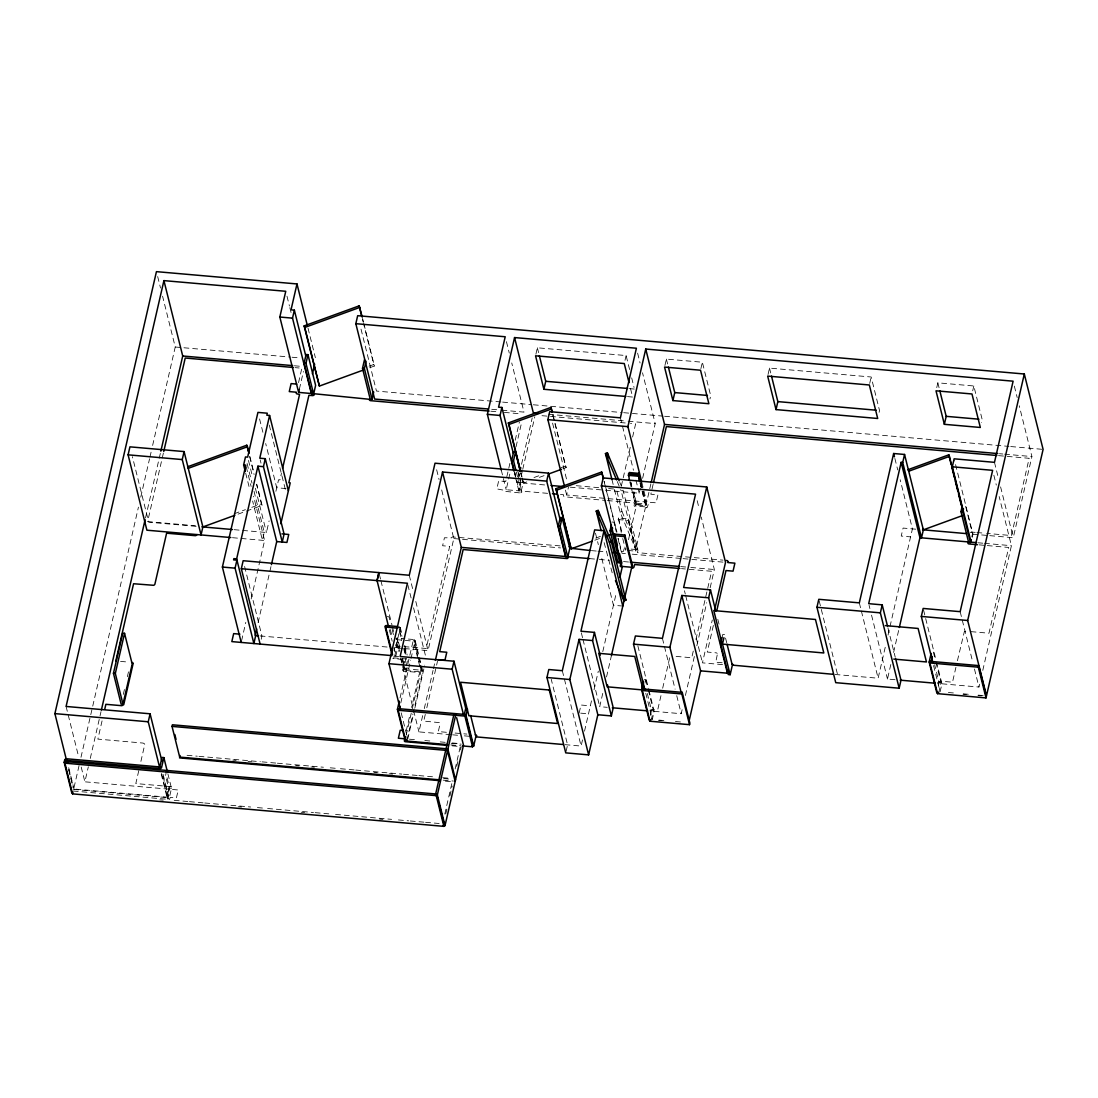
<?xml version="1.0" encoding="UTF-8"?>
<svg xmlns="http://www.w3.org/2000/svg" width="1098" height="1098" viewBox="0 0 1098 1098"><rect width="100%" height="100%" fill="white"/><g stroke="black" fill="none" stroke-linecap="round" stroke-linejoin="round"><path stroke-width="0.75" stroke-dasharray="5 3.75" d="M402.541 669.409L402.65 670.315A2.004 1.647 -14 0 0 403.199 670.905L403.35 670.974A1.825 1.51 -14 0 0 403.858 671.139L419.628 672.525L411.599 707.469M79.056 765.635L73.69 788.982L167.033 797.148L168.872 789.16L165.194 774.419M80.978 757.304L138.444 507.125M140.75 497.12L149.561 458.758M149.946 457.084L151.099 452.088M152.622 445.417L175.241 347.009L162.573 296.213M168.872 789.16L84.889 781.817L88.334 766.788M90.256 758.444L101.002 711.682M145.499 517.981L160.459 452.856M163.369 453.145L147.64 521.577L195.417 525.75M102.059 720.892L97.873 739.119L143.193 743.085L144.593 743.922A1.908 1.578 -14 0 1 144.744 744.526L140.626 762.588M123.319 694.389L124.788 687.966M127.368 676.725L128.85 670.302M138.773 770.645L135.809 783.56L171.123 786.648A2.004 1.647 -14 0 1 171.631 786.813L171.782 786.895A1.853 1.537 -14 0 1 172.386 787.609L172.208 789.462L178.233 789.984L176.394 797.971L170.368 797.45L169.119 799.866L172.496 800.168M167.884 773.761L171.508 788.309L169.147 798.603L167.267 798.438L169.641 788.144L165.208 770.371M73.223 791.027L168.021 799.33L168.392 797.724L162.353 773.486M298.546 382.612L301.854 368.228L295.088 367.638M241.574 640.752L245.787 622.374M251.168 598.986L264.604 540.504L253.569 496.255M242.631 530.416L266.443 532.503L269.106 520.905M275.9 491.3L278.563 479.771L279.935 479.895L281.445 473.32M299.37 389.186L303.432 371.481M258.099 622.648L271.398 564.729M261.214 639.283L261.955 636.085L244.387 565.635M394.031 650.551L394.772 647.353L396.653 647.518L394.443 657.098L392.562 656.933M399.384 650.977L396.941 638.062L404.874 638.748M399.699 647.024L397.682 638.94L400.303 627.576L398.423 627.411L401.648 640.34M396.447 643.044L397.709 647.971L395.843 655.959L393.798 647.765M403.282 666.143L404.778 659.637L392.782 658.553M406.082 658.114L403.474 669.478L405.34 669.643L407.962 658.278M420.85 665.443L421.687 671.894L404.229 670.37L403.378 663.919M400.056 697.875L413.273 640.312L415.154 640.463L422.812 671.18L413.356 712.286M417.652 655.739L414.399 639.585L406.466 638.899M400.797 702.967L410.625 660.2M410.995 658.567L415.154 640.463M406.246 730.774L410.076 714.125M406.191 735.152L411.86 710.488M412.244 708.841L420.932 671.015L413.273 640.312M406.933 740.258L412.985 713.933M407.742 739.05L413.397 714.427M414.907 707.867L424.72 665.182M404.448 648.561L428.055 650.62L453.803 538.569L441.547 489.42M450.907 734.686L418.928 731.886L422.757 715.265M424.281 708.608L433.065 670.384M433.449 668.723L434.973 662.067M425.283 714.427L423.746 721.07L439.351 722.635A1.867 1.537 -14 0 1 439.818 723.074L440.01 723.5A1.825 1.51 -14 0 1 440.037 723.966L438.308 731.584L446.708 732.325M426.806 707.785L437.484 661.298M509.897 463.383L505.725 481.528L498.657 480.91L496.818 488.898L503.762 490.188A1.88 1.551 -14 0 0 504.325 491.273L520.04 492.92A1.825 1.51 -14 0 0 520.603 492.851L520.781 492.796M515.195 440.271L519.368 422.126M535.906 354.187L537.375 347.792L626.107 355.56L629.689 369.916M517.831 471.371L520.685 482.832L518.846 490.833L506.178 489.722L510.35 471.564M516.033 446.79L521.728 422.03M518.119 479.236L519.272 474.267M521.55 464.317L532.214 417.913M521.234 475.873L522.36 470.946M522.744 469.299L534.808 416.732M444.8 814.098L452.225 781.762L443.702 781.007M455.162 768.957L460.309 746.558L451.772 745.803M521.962 477.85L523.17 482.695L521.166 491.396L519.285 491.231L521.289 482.53L520.081 477.685M445.774 813.989L447.284 807.414M449.919 795.926L452.184 786.072M456.713 766.377L457.839 761.449M460.487 749.961L461.242 746.681M650.881 483.847L646.708 502.019L566.678 495.006L568.503 487.018M625.009 360.35L626.107 355.56M621.276 486.29L630.334 446.872M632.599 437.018L635.618 423.883L630.513 423.43M621.235 532.489L618.38 517.954L628.564 518.846L636.222 549.549L635.852 551.155L627.356 550.414M566.115 751.279L567.584 744.883L551.251 679.346M579.154 713.027L580.979 705.026L590.34 705.849M635.852 551.155L628.193 520.452L628.564 518.846M664.921 365.483L666.39 359.087L702.363 362.23L710.708 395.733L709.981 398.931M626.025 548.657L625.668 550.263L621.633 534.095M640.738 482.708L646.379 505.341L646.008 506.933L635.824 506.041L632.16 488.281M565.031 744.664L581.103 746.064L582.626 739.448M584.52 731.158L591.479 700.881M594.045 689.75L598.314 671.125M602.788 651.636L616.431 592.261M628.509 539.694L636.058 506.878L634.424 506.26A1.853 1.537 -14 0 1 634.109 505.423L634.617 502.953L607.441 500.564M641.012 483.051L646.242 504.051L645.871 505.656L636.524 504.833L634.068 491.918M605.533 490.257L639.201 493.208L640.34 488.239M640.724 486.579L642.248 479.95M642.618 478.289L655.19 423.595L642.522 372.798M602.747 693.401L599.7 706.673L607.263 707.332M606.535 676.917L611.476 655.41M653.118 484.328L650.84 494.224L657.908 494.841L656.069 502.829L649 502.211L647.257 507.386A2.004 1.647 -14 0 1 646.173 507.743M700.895 368.626L702.363 362.23M644.993 683.162L645.761 679.84L643.881 679.676M650.428 711.106L650.716 709.994A2.004 1.647 -14 0 1 651.004 709.569L657.839 709.308L661.188 694.718M650.4 715.361L651.539 710.392L647.106 692.605M651.128 720.494L653.42 710.557L648.177 689.544M648.877 690.038L654.188 711.339L652.308 719.506L645.775 693.291M662.67 688.24L669.794 657.304M693.263 651.1L691.74 657.757L675.27 656.316M695.94 639.461L711.614 571.276L681.501 568.64M654.188 711.339L681.213 713.714L682.352 708.732M685.399 695.473L694.54 655.698M696.832 645.761L706.728 602.665M710.159 587.746L714.345 569.519L701.265 517.089M768.037 374.5L769.506 368.104L871.181 376.998L879.525 410.501L878.427 415.291M722.553 664.619L702.446 662.849L712.286 620.013M713.371 625.435L707.263 652.047L716.17 652.83A2.004 1.647 -14 0 1 716.678 652.994L717.2 653.392M722.072 637.554L722.786 634.411L724.666 634.575L726.684 642.659M869.712 383.394L871.181 376.998M936.745 387.621L937.843 382.831L973.816 385.974L982.161 419.477L981.434 422.675M835.029 674.46L878.125 678.221L885.757 644.965M888.035 635.083L912.424 528.879L900.182 479.73M895.035 679.703L887.472 679.044L890.917 664.07M893.594 652.432L898.933 629.154M972.704 390.778L973.816 385.974M937.994 683.464L938.241 682.421A2.004 1.647 -14 0 1 938.488 681.982L940.259 681.131L952.501 682.201L955.919 667.337M971.826 536.675L972.499 533.779L964.84 503.076M972.197 537.375L972.924 534.177L954.546 460.446M938.474 685.55L939.133 682.654L934.7 664.88M938.68 692.948L941.013 682.819L935.77 661.806M940.108 691.795L941.947 683.807L936.635 662.506M957.429 660.721L964.277 631.913A1.867 1.537 -14 0 1 964.854 631.474L965.018 631.391A1.976 1.633 -14 0 1 965.746 631.213L966.116 631.213M941.947 683.807L978.949 687.046L980.102 682.05M982.779 670.411L1011.423 545.692L999.166 496.543M989.737 535.646L1013.262 537.704L1031.914 456.562L1019.246 405.766M624.364 548.561L624.254 548.698A1.825 1.51 -14 0 0 624.021 549.137L623.486 551.429L620.425 551.237M369.052 366.197L373.773 364.481L363.616 323.773M369.697 367.734L374.418 366.018L363.863 323.677M234.217 513.74L245.417 509.664M251.813 507.331L261.42 503.831L256.548 484.3M238.074 514.125L262.065 505.382L256.781 484.218M533.999 477.534L541.877 474.665M560.776 467.775L565.511 466.046L552.514 413.946M522.964 481.555L523.622 483.093L526.766 481.94M539.379 477.356L544.1 475.626M563 468.736L566.156 467.597L552.349 412.23M635.811 549.494L621.194 490.875L623.088 490.175L637.705 548.794L635.811 549.494L620.082 512.162L613.576 486.098M620.082 512.162L621.976 511.462L616.692 490.298M595.734 538.089L600.469 536.373M594.814 540.216L599.549 538.487M395.335 645.885L426.216 648.465L449.672 546.365L442.604 545.747L444.443 537.759L451.635 537.869A1.825 1.51 -14 0 1 451.882 537.416L451.992 537.293A2.004 1.647 -14 0 1 452.403 536.936L560.735 545.939M646.2 507.729L645.404 507.701L635.989 548.712L637.897 549.892A2.004 1.647 -14 0 1 637.938 550.359L637.416 552.651L723.033 560.131M971.552 532.091L975.216 532.379M175.241 347.009L290.38 357.083M292.068 357.234L300.536 357.975M629.332 388.61L634.452 389.063M294.388 365.771L301.168 366.361M627.507 396.598L632.626 397.051L629.84 385.878M500.921 401.95L376.463 391.066L360.528 327.163M502.637 402.101L531.61 404.64M533.326 404.778L621.976 412.546M623.678 412.683L662.89 416.115M664.606 416.266L1009.007 446.406M1010.709 446.543L1043.1 449.384M491.753 409.293L500.235 410.048M501.937 410.185L523.993 412.121L511.75 362.971M548.588 414.275L626.423 421.083M628.111 421.234L655.19 423.595M999.441 453.721L1002.858 454.009M1004.574 454.16L1031.914 456.562M490.82 411.215L497.586 411.805M504.353 412.395L521.262 413.877M542 415.689L548.808 416.279M550.51 416.43L628.811 423.279M998.507 455.629L1029.169 458.305L1011.423 535.549L986.731 533.395M576.23 485.7L600.071 487.786M608.594 488.541L615.402 489.132M521.289 482.53L523.17 482.695M520.685 482.832L517.364 482.544L516.142 477.63M544.594 484.932L524.021 483.134L524.13 482.296A1.908 1.565 -14 0 0 523.979 481.857M570.191 487.169L603.845 490.12M547.614 493.345L522.181 491.122L521.701 492.206A2.004 1.647 -14 0 1 520.768 492.81M560.433 494.471L563.549 494.745L563.439 495.569A1.908 1.565 -14 0 0 563.576 496.008A2.004 1.647 -14 0 0 564.139 496.584L564.29 496.667A1.825 1.51 -14 0 0 564.797 496.831L605.739 500.427M976.863 532.53L985.084 533.244M636.895 503.241L646.242 504.051M636.195 504.449L646.379 505.341M915.759 529.181L903.078 528.069L901.238 536.057L910.599 536.881M972.924 534.177L988.049 535.495M977.81 542.755L982.861 543.194M984.535 543.345L1011.423 545.692M979.059 544.855L985.647 545.432M987.294 545.582L1008.691 547.449L988.982 633.217L969.383 631.501M286.084 488.583L276.723 487.759L265.689 443.523M618.009 519.56L628.193 520.452M612.025 522.017L613.906 522.181L616.321 531.885M631.117 549.11L636.222 549.549M453.803 538.569L560.543 547.916M591.383 550.606L596.296 551.045M597.93 551.182L606.096 551.896M625.393 553.584L622.003 553.296L618.325 538.542M632.187 554.174L681.405 558.484M683.093 558.635L725.531 562.354M589.557 558.608L597.724 559.321M599.357 559.458L609.17 560.323M623.527 561.572L628.564 562.011M680.705 566.582L689.119 567.309M690.793 567.46L714.345 569.519M196.103 526.354L148.724 522.209L132.391 456.672M234.121 529.675L240.929 530.279M232.488 537.691L264.604 540.504M622.799 606.069L613.453 605.259L601.196 556.096M387.114 616.637L388.994 616.802L390.6 623.266M722.141 662.767L715.745 662.204L717.447 653.804A2.004 1.647 -14 0 0 717.241 653.42M939.133 682.654L941.013 682.819M395.815 638.775L397.682 638.94M396.57 639.667L414.028 641.191M948.384 692.522L955.013 693.099M963.289 693.826L971.565 694.554M978.194 695.13L983.163 695.569M962.987 694.252L966.322 694.54M978.016 695.569L981.365 695.858M260.102 635.934L389.2 647.216M397.709 647.971L402.76 648.41M393.688 656.22L398.752 656.659M393.317 657.826L400.084 658.416M401.772 658.553L406.836 659.006M404.586 668.764L422.057 670.288M420.932 671.015L422.812 671.18M120.56 661.394L128.466 662.094M651.539 710.392L653.42 710.557M580.705 713.151L588.501 713.837M658.924 720.096L663.878 720.521M675.462 721.537L680.417 721.976M658.608 720.329L661.902 720.617M455.121 733.052L466.897 734.082M452.582 734.823L457.633 735.262M464.372 735.852L471.097 736.442M409.444 739.201L416.279 739.805M424.83 740.546L431.651 741.15M440.202 741.891L445.321 742.344M452.156 742.934L458.991 743.538M451.237 743.305L461.242 744.183M450.866 744.911L460.872 745.789M187.058 755.3L197.283 756.193M198.985 756.344L260.35 761.71M262.051 761.861L275.694 763.055M277.396 763.206L323.416 767.228M330.237 767.818L338.76 768.573M340.462 768.724L354.091 769.904M355.807 770.055L401.827 774.09M403.529 774.241L417.158 775.421M418.873 775.572L432.502 776.766M442.727 777.659L451.251 778.413M232.762 760.104L236.166 760.406M248.066 761.449L251.469 761.751M295.664 765.608L299.068 765.91M310.967 766.953L314.371 767.241M373.869 772.457L377.273 772.745M389.172 773.788L392.576 774.09M443.578 778.551L452.088 779.292M443.208 780.156L453.419 781.049M169.641 788.144L171.508 788.309M73.593 789.435L168.392 797.724M174.198 800.318L187.785 801.513M189.487 801.65L203.075 802.844M204.763 802.995L250.632 807.003M257.426 807.593L265.922 808.348M267.61 808.485L313.479 812.506M315.167 812.657L328.769 813.838M335.563 814.428L391.615 819.341M398.409 819.932L408.593 820.824M410.295 820.975L423.883 822.155M425.585 822.306L439.173 823.5M159.8 799.866L163.218 800.168M238.156 806.728L241.56 807.03M301.181 812.245L304.585 812.534M379.524 819.094L382.941 819.396M619.807 482.406L621.125 485.508M617.254 481.542L621.194 490.875M621.976 511.462L637.705 548.794M616.266 530.622L616.911 532.159L604.325 481.679M612.19 572.813L603.969 542.014M565.511 466.046L566.156 467.597M373.773 364.481L374.418 366.018M261.42 503.831L262.065 505.382M1014.346 386.098L1017.201 397.572M994.472 462.34L997.739 475.448M1000.594 486.908L1013.262 537.704M993.855 475.242L996.311 485.069M937.843 382.831L939.435 389.214M960.16 611.668L972.828 662.465M974.461 669.025L978.949 687.046M894.87 458.429L897.725 469.903M923.569 610.076L936.223 660.872M933.355 652.116L935.372 660.2M933.575 665.58L939.696 690.162M887.911 627.795L895.268 657.29M869.094 605.314L869.904 608.594M871.538 615.141L887.472 679.044M859.322 602.857L860.956 609.404M861.367 611.051L878.125 678.221M769.506 368.104L771.098 374.487M819.19 600.949L837.582 674.68M666.39 359.087L667.982 365.469M697.189 500.702L699.22 508.896M717.817 619.327L719.451 625.874M637.622 353.144L640.065 362.971M631.679 377.89L634.054 387.457M684.466 590.765L685.289 594.032M685.687 595.679L702.446 662.849M641.808 482.351L646.708 502.019M640.23 483.038L645.871 505.656M639.969 482.695L646.008 506.933M620.397 417.83L633.477 470.273M635.92 480.101L637.567 486.647M637.965 488.294L639.201 493.208M630.883 482.214L631.693 485.44M633.299 491.904L636.524 504.833M630.554 481.816L631.762 486.661M629.772 481.802L630.979 486.647M631.391 488.267L635.824 506.041M662.423 638.336L664.057 644.897M664.468 646.53L675.092 689.132M676.725 695.679L681.213 713.714M611.957 479.593L613.178 484.479M618.38 517.954L622.003 532.503M604.024 481.199L616.692 531.995M617.941 538.349L621.152 551.278M637.842 645.802L648.465 688.405M645.761 679.84L647.779 687.924M595.473 533.161L598.341 544.635M537.375 347.792L538.967 354.174M552.569 423.114L567.282 482.104M565.443 490.092L566.678 495.006M581.336 632.846L582.558 637.76M582.969 639.393L599.714 706.577M506.439 341.67L509.294 353.131M521.179 473.32L521.989 476.587M522.401 478.206L523.622 483.093M520.932 473.403L521.742 476.669M520.74 472.991L521.55 476.23M518.874 472.826L519.67 476.065M516.335 472.003L521.166 491.396M514.907 472.716L515.731 475.997M514.454 471.838L519.285 491.231M514.358 472.799L515.182 476.079M515.58 477.726L518.846 490.833M562.313 670.7L581.103 746.064M501.264 470.054L506.178 489.722M436.647 469.752L439.09 479.593M362.642 318.791L363.452 322.057M362.395 318.887L363.218 322.139M409.266 575.256L412.944 589.997M415.799 601.471L428.055 650.62M407.838 584.877L411.105 597.985M413.562 607.825L425.406 655.341M414.399 639.585L418.434 655.753M418.832 657.359L420.438 663.823M418.064 657.345L419.669 663.81M420.067 665.429L421.687 671.894M400.303 627.576L402.321 635.66M404.737 645.35L407.152 655.053M399.548 626.697L401.964 636.387M404.778 647.696L406.397 654.161M399.576 629.909L401.992 639.612M404.421 649.302L405.629 654.147M403.666 648.424L405.272 654.888M402.527 658.333L405.34 669.643M396.941 638.062L399.356 647.751M402.17 659.075L402.98 662.3M401.401 659.061L402.211 662.286M402.609 663.906L404.229 670.37M396.625 642.014L399.041 651.704M400.55 658.155L413.219 708.937M413.617 710.584L418.928 731.886M379.29 574.227L380.553 579.154M380.924 580.787L391.986 625.023M392.37 626.67L394.031 633.217M392.219 629.73L393.427 634.589M395.843 644.279L396.653 647.518M390.339 629.566L392.357 637.65M389.31 629.744L392.192 641.205M308.016 328.178L315.373 357.674M401.209 712.835L406.919 735.784M286.976 296.199L289.433 306.026M289.845 307.673L291.066 312.587M269.271 425.05L285.617 490.586M259.567 418.942L263.246 433.696M260.171 459.829L260.995 463.109M249.891 456.535L253.94 472.813M249.644 456.617L254.105 474.528M248.464 460.419L252.554 476.793M255.409 488.267L266.443 532.503M247.105 463.493L252.005 483.161M254.05 491.355L264.261 532.31L262.436 540.312L252.622 500.99M246.227 466.76L251.126 486.428M245.678 473.128L249.768 489.516M157.673 276.559L160.528 288.019M163.108 774.365L169.147 798.603M161.584 773.472L168.021 799.33M161.228 774.2L167.267 798.438M66.086 706.453L78.754 757.236M81.211 767.077L84.889 781.817M68.707 767.694L74.348 790.313M68.79 769.327L73.278 787.348M68.749 770.041L73.182 787.815M970.344 532.557A1.867 1.537 -14 0 1 971.497 532.105"/><path stroke-width="1.5" d="M66.333 759.5L54.9 713.618L156.438 271.645L296.982 283.943L307.193 324.898M296.982 283.943L291.025 309.856L294.36 310.158L292.521 318.146L311.31 393.509L298.629 392.398L279.839 317.034L285.755 291.286L163.918 280.621L66.086 706.453L150.083 713.796L161.928 761.312M230.8 537.54L146.899 530.197L128.095 454.833L129.935 446.845L184.08 451.58L202.883 526.944L201.044 534.932L182.254 459.568L184.08 451.58M71.809 792.989L64.164 762.287L64.809 759.445L66.69 759.61L67.5 762.835M439.022 803.75L444.251 824.763L443.88 826.355L72.564 793.868L64.919 763.165L65.276 761.559L436.592 794.046L438.212 800.511M66.69 759.61L66.031 762.451L64.164 762.287M72.564 793.868L72.935 792.276M101.387 710.008L145.114 519.642M160.843 451.182L182.721 355.999L163.918 280.621M163.753 451.484L185.219 358.03L293.399 367.487M104.735 709.281L105.875 704.312L121.851 705.698L123.717 704.71L133.132 663.508M115.825 660.982L133.572 583.738L153.624 585.303A2.004 1.647 -14 0 0 154.091 585.097L154.653 584.575A2.004 1.647 -14 0 0 154.9 584.136L166.608 533.189L195.252 535.673A1.976 1.633 -14 0 0 195.979 535.495A1.853 1.523 -14 0 0 196.72 534.973L196.995 534.589M113.451 673.307L122.66 633.175L124.541 633.34L132.199 664.043L122.976 704.175L121.096 704.01L113.451 673.307L115.317 673.472L122.976 704.175M115.317 673.472L124.541 633.34M159.69 767.667L148.244 721.784L150.083 713.796M163.863 757.606L161.488 767.9L159.622 767.735L161.982 757.442L163.863 757.606L167.486 772.141M172.029 726.396L172.4 724.79L447.833 748.891L455.478 779.594L455.121 781.2L447.462 750.483L172.029 726.396L179.688 757.098L439.818 779.855M245.266 471.495L243.632 464.934L245.472 456.946L247.654 457.139L257.934 412.395L267.281 413.205L266.828 415.222L269.586 415.469L288.376 490.833M241.189 642.426L222.4 567.048L245.815 465.127L243.632 464.934M179.688 757.098L180.058 755.493M236.646 558.855L233.874 558.621L233.586 559.884L236.907 560.172L235.082 568.16L253.871 643.538L255.71 635.55L236.646 558.855L257.934 466.183L263.451 466.664L282.241 542.041L284.08 534.053L265.277 458.676L259.773 458.195L269.586 415.469M263.451 466.664L265.277 458.676M260.116 644.087L241.327 568.709L243.152 560.721L409.266 575.256L435.014 463.205L548.52 473.142L560.378 520.658M304.091 363.205L306.095 354.503L307.962 354.668L315.62 385.371L313.63 394.072L311.75 393.908L304.091 363.205L305.971 363.369L313.63 394.072M298.629 392.398L299.37 389.186M305.971 363.369L307.962 354.668M282.584 468.393L299.562 394.484L296.556 393.743A1.853 1.537 -14 0 1 296.227 392.906L296.336 392.206L289.268 391.588L291.107 383.6L296.762 384.094M312.422 373.883L314.659 364.165M256.658 628.907L255.148 635.495L258.455 635.783M271.426 564.633L276.723 541.561L257.934 466.183M280.813 523.746L290.215 482.846L288.829 482.722L308.922 395.294L312.505 395.609A1.825 1.51 -14 0 0 313.067 395.541L313.246 395.486A2.004 1.647 -14 0 0 314.165 394.896L314.646 393.798L369.202 399.26A1.935 1.592 -14 0 0 370.383 400.646L489.132 411.064M311.75 393.908L312.408 391.012M488.349 409.005L374.624 399.054L355.834 323.677L357.674 315.689L1024.31 374.006L1043.1 449.384L986.471 695.858L967.681 620.48L1024.31 374.006M373.704 391.931L372.044 399.192L370.163 399.027L362.518 368.324L364.509 359.622M372.044 399.192L364.385 368.489L366.059 361.228M388.514 626.464L377.053 580.581L378.879 572.593M377.081 580.581L378.92 572.593M392.521 654.586L385.659 627.109L386.029 625.517L397.86 626.546M400.386 709.555L388.953 663.686L407.427 583.244L241.327 568.709M442.535 472.016L461.325 547.38L565.484 556.494L546.694 481.13L442.535 472.016L400.139 656.508L453.996 661.229L466.238 710.379M406.933 740.258L405.066 740.093L397.407 709.377L399.301 701.155M447.531 744.622L405.821 740.972L398.162 710.269L398.533 708.663L465.264 714.496L464.893 716.102L472.552 746.805L462.546 745.94M400.043 706.261L399.288 709.541L397.407 709.377M405.066 740.093L405.821 736.799M405.821 740.972L406.178 739.366M501.264 470.054L487.375 414.344L505.204 336.757L355.834 323.677M435.357 660.406L461.325 547.38M564.221 485.179L547.875 419.642L549.714 411.654L620.397 417.83L636.401 348.231L514.564 337.566L498.574 407.18L501.896 407.468L513.329 453.35M513.946 471.166L500.057 415.456L501.896 407.468M463.589 715.086L452.156 669.217L453.996 661.229M514.056 470.219L511.627 460.529L513.631 451.827L515.511 451.992L520.342 471.385M443.88 826.355L436.235 795.652L436.592 794.046M515.923 470.383L513.507 460.68L515.511 451.992M437.347 794.938L455.835 714.496L453.954 714.331L435.481 794.774L437.347 794.938L445.006 825.641L443.125 825.476M520.027 470.946L520.795 467.638M466.348 705.63L464.138 715.223L466.019 715.388L473.677 746.091L471.797 745.926M466.019 715.388L467.487 708.992M625.791 396.447L543.894 389.282L545.733 381.294L539.365 355.779M445.006 825.641L463.493 745.199L456.644 717.721M472.552 746.805L472.922 745.213M473.677 746.091L475.887 736.497L470.644 715.498M546.694 481.13L548.52 473.142M558.264 526.189L560.255 517.487L562.135 517.652L569.793 548.355L567.79 557.057L565.923 556.892L558.264 526.189L560.131 526.354L567.79 557.057M560.131 526.354L562.135 517.652M597.834 714.743L611.353 715.923L592.563 640.559L579.044 639.379L597.834 714.743L588.624 754.875L565.745 752.871L546.955 677.507L548.794 669.519L562.313 670.7L594.663 529.881L604.01 530.705L622.799 606.069M620.164 561.284L601.375 485.906L603.2 477.918L706.741 486.977L725.531 562.354L714.551 610.131M588.624 754.875L569.821 679.511L579.044 639.379M604.01 530.705L580.924 631.213L594.443 632.393L600.153 655.328M641.397 480.718L627.919 426.642L645.748 349.04L1013.111 381.184L994.472 462.34L954.135 458.813L952.295 466.801L971.099 542.165L976.136 542.604M612.574 527.987L611.902 530.883L619.56 561.586L617.68 561.421L610.035 530.718L611.366 524.913M614.29 535.714L614.66 534.108L624.844 535L632.503 565.703L632.132 567.309L621.948 566.417L614.29 535.714L624.474 536.606L632.132 567.309M629.374 480.183L628.536 473.732L638.72 474.624L640.326 481.089M592.563 640.559L594.443 632.393M616.829 560.996L616.733 561.819A1.99 1.633 -14 0 0 616.856 562.258L620.754 563.329L620.233 565.923A1.99 1.633 -14 0 0 620.37 566.376L622.182 567.254L619.89 577.26M638.583 473.348L638.226 474.954L628.866 474.13L629.236 472.524L638.583 473.348L640.601 481.432M624.474 536.606L624.844 535M639.558 481.075L638.72 474.624M611.449 655.506L624.268 599.686M624.638 598.081L631.542 568.078L632.324 568.105A1.976 1.633 -14 0 0 633.052 567.927A1.853 1.523 -14 0 0 633.793 567.405L634.685 564.537L679.827 568.49M651.265 482.2L664.537 424.418L645.748 349.04M653.488 482.667L666.376 426.573L996.806 455.478M672.909 400.578L664.551 367.075L700.524 370.218L708.883 403.721L672.909 400.578L674.748 392.576L668.38 367.061M611.353 715.923L613.233 707.757L607.51 684.823M644.951 690.024L633.519 644.142L635.399 635.975L662.423 638.336L695.556 494.155L601.375 485.906M649.247 720.329L641.603 689.626L643.497 681.336M642.357 690.505L642.714 688.913L682.229 692.358L689.873 723.074L689.517 724.666L650.002 721.221L642.357 690.505L681.858 693.963L689.517 724.666M644.238 686.47L643.469 689.791L641.603 689.626M650.002 721.221L650.373 719.615M680.925 691.562L669.904 647.326L681.817 595.473L708.635 597.82L727.425 673.198L700.606 670.851L681.817 595.473M706.741 486.977L683.642 587.485L710.475 589.832L715.786 611.133M681.858 693.963L682.229 692.358M708.635 597.82L710.475 589.832M689.064 721.07L700.606 670.851M716.816 610.461L725.984 570.535L733.052 571.152L734.891 563.164L727.823 562.547L727.85 561.421M727.082 644.279L732.325 665.292L730.156 674.694L728.276 674.529L720.631 643.826L722.072 637.554M776.025 409.595L767.667 376.092L869.341 384.986L877.7 418.489L776.025 409.595L777.851 401.607L771.496 376.079M730.156 674.694L722.498 643.991L723.939 637.718M727.425 673.198L728.166 670M895.68 658.924L900.991 680.225L899.152 688.213L835.743 682.668L816.953 607.29L818.792 599.302L859.322 602.857L893.635 453.515L904.546 454.462L923.349 529.84L921.51 537.828L902.721 462.464L904.546 454.462M902.721 462.464L901.156 462.327L868.683 603.667L882.202 604.861L887.513 626.148M899.152 688.213L880.363 612.849L882.202 604.861M944.362 424.322L936.004 390.819L971.977 393.976L980.322 427.465L944.362 424.322L946.188 416.334L939.833 390.806M899.317 627.493L919.946 537.691L901.156 462.327M932.751 662.3L921.318 616.431L923.157 608.443L960.16 611.668L992.633 470.328L952.295 466.801M971.167 539.585L970.495 542.481L968.614 542.316L960.97 511.613L962.301 505.807M970.495 542.481L962.836 511.778L963.509 508.868M938.68 692.948L936.814 692.783L929.155 662.067L931.145 653.392M929.91 662.959L930.28 661.353L978.716 665.594L986.375 696.297L986.004 697.903L937.555 693.662L929.91 662.959L978.345 667.186L986.004 697.903M932.353 656.453L931.022 662.231L929.155 662.067M937.555 693.662L937.925 692.056M978.345 667.186L978.716 665.594M363.411 370.026L319.394 386.071L304.132 325.9L359.156 305.862L362.244 317.171M319.394 386.071L304.777 327.451L359.801 307.399M246.803 445.212L187.607 466.787L188.266 468.324L247.448 446.762L246.803 445.212L248.423 451.731M202.883 526.944L234.876 515.291M520.123 470.15L508.347 422.936L550.894 407.427L552.349 412.23M520.768 471.701L509.005 424.473L551.539 408.978M548.822 473.911L561.435 469.313M611.957 479.593L605.465 453.543L607.359 452.843L619.162 480.842M591.657 541.369L571.138 548.835L555.863 488.679L601.649 472.003L603.516 478.426M571.138 548.835L556.521 490.216L602.294 473.54M601.128 530.609L596.255 511.064L598.149 510.378L611.284 541.547L625.901 600.167L624.007 600.867L615.47 580.609M607.441 535.618L610.598 534.465M624.007 600.867L609.39 542.247L611.284 541.547M948.768 454.846L908.073 469.67L908.732 471.22L949.413 456.397L948.768 454.846L951.211 464.619M962.466 515.58L923.349 529.84L922.691 528.289M279.839 317.034L292.521 318.146M545.733 381.294L627.631 388.459M674.748 392.576L707.441 395.445M777.851 401.607L876.135 410.199M946.188 416.334L978.894 419.189M362.518 368.324L364.385 368.489M182.721 355.999L292.699 365.62M538.432 413.383L533.354 412.944L514.564 337.566M664.537 424.418L997.739 453.57M487.375 414.344L500.057 415.456M547.875 419.642L627.919 426.642M511.627 460.529L513.507 460.68M628.166 475.338L638.35 476.23M960.97 511.613L962.836 511.778M551.072 485.494L563.823 486.606M128.095 454.833L182.254 459.568M552.459 493.771L557.317 494.196M922.567 529.771L966.583 533.628M919.946 537.691L967.763 541.877L967.969 543.414A2.004 1.647 -14 0 0 968.834 543.935L977.426 544.718M610.035 530.718L611.902 530.883M589.75 550.469L570.754 548.286A1.825 1.51 -14 0 0 570.727 547.82L570.617 547.531A1.867 1.537 -14 0 0 570.054 546.941L569.217 546.68M612.643 552.472L617.158 552.87M589.557 558.608L568.805 556.796L567.584 558.402A1.99 1.633 -14 0 1 567.048 558.553L463.164 549.535L439.708 651.636L446.776 652.253L444.937 660.255L437.869 659.637M630.252 562.162L679.031 566.431M201.799 526.848L232.419 529.524M281.953 533.861L288.747 534.465L286.921 542.453L276.723 541.561M816.953 607.29L880.363 612.849M921.318 616.431L967.681 620.48M222.4 567.048L235.082 568.16M885.4 625.599L918.106 628.454L926.451 661.957L893.758 659.088M720.631 643.826L722.498 643.991M723.843 644.224L823.816 652.967L815.471 619.478L713.796 610.584L721.743 642.481M633.519 644.142L669.904 647.326M386.784 626.395L384.904 626.231L391.766 653.708M385.659 627.109L397.49 628.152M833.327 674.309L733.286 665.21A2.004 1.647 -14 0 0 733.244 664.743L731.748 663.604M900.14 680.156L935.29 683.231M239.899 634.164L233.668 633.615L231.829 641.603L391.917 655.616M388.953 663.686L452.156 669.217M546.955 677.507L569.821 679.511M641.479 689.819L607.139 686.813L598.794 653.324L634.754 656.467L642.714 688.364M612.355 707.771L647.614 710.859M398.162 710.269L464.893 716.102M403.241 730.513L400.221 730.252L398.382 738.24L404.421 738.762L404.421 741.177A1.853 1.537 -14 0 0 404.791 741.507A1.963 1.62 -14 0 0 405.272 741.699L446.639 745.35M563.329 744.513L476.738 736.936L476.765 735.811A2.004 1.647 -14 0 0 476.559 735.44L475.997 735.001A2.004 1.647 -14 0 0 475.489 734.85L475.31 734.823M54.9 713.618L148.244 721.784M179.509 757.895L440.298 780.705M64.919 763.165L436.235 795.652M726.396 560.433L726.574 560.46A2.004 1.647 -14 0 1 727.082 560.611L727.617 561.009A2.004 1.647 -14 0 1 727.892 561.449M131.623 662.369L132.46 662.629A1.853 1.537 -14 0 1 133.078 663.343M605.465 453.543L616.596 479.977M596.255 511.064L609.39 542.247M623.939 595.5L625.901 600.167M555.863 488.679L556.521 490.216M508.347 422.936L509.005 424.473M304.132 325.9L304.777 327.451M949.413 456.397L962.411 508.498M952.021 467.872L954.45 477.644M955.26 480.897L957.703 490.669M958.513 493.935L961.354 505.327M893.635 453.515L894.458 456.795M629.044 382.694L624.268 363.548L535.549 355.793L543.894 389.282M638.624 476.573L639.832 481.418M607.359 452.843L608.58 457.729M601.649 472.003L603.269 478.508M614.66 534.108L617.488 545.418M619.492 553.502L621.921 563.205M598.149 510.378L599.371 515.264M550.894 407.427L552.116 412.313M465.676 716.116L472.524 743.593M359.156 305.862L361.585 315.62M294.36 310.158L305.793 356.026M247.448 446.762L249.068 453.268M174.815 734.493L176.023 739.338M65.935 758.718L65.564 760.324L160.363 768.614L160.733 767.022L65.935 758.718M549.261 690.011L460.542 682.256L468.887 715.759L557.619 723.513L549.261 690.011"/></g></svg>
